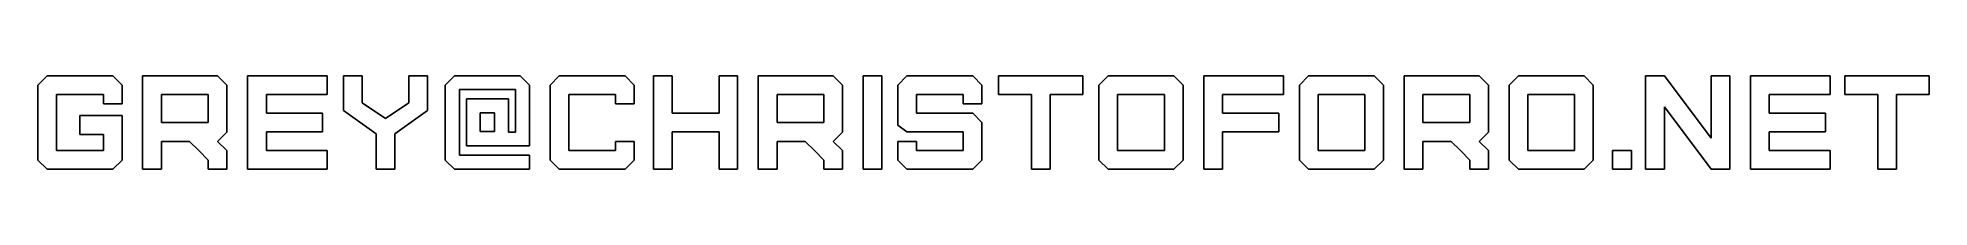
# Model space of a CAD drawing. Extents: x -10.1 to 10.1, y -0.5 to 0.5.
import ezdxf

# ---------------------------------------------------------------- set-up
doc = ezdxf.new("R2010")
doc.units = 0
doc.layers.add('F_SILKS', color=7, linetype='CONTINUOUS')

msp = doc.modelspace()

# ---------------------------------------------------------------- linework, layer by layer
at = {"layer": 'F_SILKS'}
for p, q in [((-9.985, 0.512), (-10.083, 0.41)), ((-10.083, 0.41), (-10.083, -0.39)), ((-9.285, 0.512), (-9.985, 0.512)), ((-9.187, 0.41), (-9.285, 0.512)), ((-9.187, 0.212), (-9.187, 0.41)), ((-8.169, 0.512), (-8.967, 0.512)), ((-8.967, 0.512), (-8.967, -0.488)), ((-8.07, 0.41), (-8.169, 0.512)), ((-8.07, -0.09), (-8.07, 0.41)), ((-7.002, 0.512), (-7.85, 0.512)), ((-7.85, 0.512), (-7.85, -0.488)), ((-7.002, 0.312), (-7.002, 0.512)), ((-6.63, 0.512), (-6.83, 0.512)), ((-6.83, 0.512), (-6.83, 0.139)), ((-6.63, 0.223), (-6.63, 0.512)), ((-5.933, 0.512), (-6.132, 0.512)), ((-6.132, 0.512), (-6.132, 0.223)), ((-5.933, 0.139), (-5.933, 0.512)), ((-5.647, 0.512), (-5.746, 0.41)), ((-5.746, 0.41), (-5.746, -0.39)), ((-4.948, 0.512), (-5.647, 0.512)), ((-4.849, 0.41), (-4.948, 0.512)), ((-4.849, -0.237), (-4.849, 0.41)), ((-4.531, 0.512), (-4.629, 0.41)), ((-4.629, 0.41), (-4.629, -0.39)), ((-3.831, 0.512), (-4.531, 0.512)), ((-3.733, 0.41), (-3.831, 0.512)), ((-3.733, 0.212), (-3.733, 0.41)), ((-3.328, 0.512), (-3.528, 0.512)), ((-3.528, 0.512), (-3.528, -0.488)), ((-3.328, 0.11), (-3.328, 0.512)), ((-2.632, 0.512), (-2.83, 0.512)), ((-2.83, 0.512), (-2.83, 0.11)), ((-2.632, -0.488), (-2.632, 0.512)), ((-1.614, 0.512), (-2.412, 0.512)), ((-2.412, 0.512), (-2.412, -0.488)), ((-1.515, 0.41), (-1.614, 0.512)), ((-1.515, -0.09), (-1.515, 0.41)), ((-1.095, 0.512), (-1.295, 0.512)), ((-1.295, 0.512), (-1.295, -0.488)), ((-1.095, -0.488), (-1.095, 0.512)), ((-0.829, 0.512), (-0.927, 0.41)), ((-0.927, 0.41), (-0.927, -0.018)), ((-0.129, 0.512), (-0.829, 0.512)), ((-0.03, 0.41), (-0.129, 0.512)), ((-0.03, 0.212), (-0.03, 0.41)), ((1.043, 0.512), (0.147, 0.512)), ((0.147, 0.512), (0.147, 0.312)), ((1.043, 0.312), (1.043, 0.512)), ((1.313, 0.512), (1.214, 0.41)), ((1.214, 0.41), (1.214, -0.39)), ((2.012, 0.512), (1.313, 0.512)), ((2.111, 0.41), (2.012, 0.512)), ((2.111, -0.39), (2.111, 0.41)), ((3.179, 0.512), (2.331, 0.512)), ((2.331, 0.512), (2.331, -0.488)), ((3.179, 0.312), (3.179, 0.512)), ((3.447, 0.512), (3.349, 0.41)), ((3.349, 0.41), (3.349, -0.39)), ((4.147, 0.512), (3.447, 0.512)), ((4.246, 0.41), (4.147, 0.512)), ((4.246, -0.39), (4.246, 0.41)), ((5.264, 0.512), (4.465, 0.512)), ((4.465, 0.512), (4.465, -0.488)), ((5.362, 0.41), (5.264, 0.512)), ((5.362, -0.09), (5.362, 0.41)), ((5.681, 0.512), (5.582, 0.41)), ((5.582, 0.41), (5.582, -0.39)), ((6.38, 0.512), (5.681, 0.512)), ((6.479, 0.41), (6.38, 0.512)), ((6.479, -0.39), (6.479, 0.41)), ((7.236, 0.512), (7.036, 0.512)), ((7.036, 0.512), (7.036, -0.488)), ((7.734, -0.154), (7.236, 0.512)), ((7.933, 0.512), (7.734, 0.512)), ((7.734, 0.512), (7.734, -0.154)), ((7.933, -0.488), (7.933, 0.512)), ((9.001, 0.512), (8.152, 0.512)), ((8.152, 0.512), (8.152, -0.488)), ((9.001, 0.312), (9.001, 0.512)), ((10.055, 0.512), (9.159, 0.512)), ((9.159, 0.512), (9.159, 0.312)), ((10.055, 0.312), (10.055, 0.512)), ((-9.883, -0.288), (-9.883, 0.312)), ((-9.883, 0.312), (-9.385, 0.312)), ((-9.385, 0.312), (-9.385, 0.212)), ((-9.385, 0.212), (-9.187, 0.212)), ((-8.767, 0.01), (-8.767, 0.312)), ((-8.767, 0.312), (-8.269, 0.312)), ((-8.269, 0.312), (-8.269, 0.01)), ((-7.65, 0.11), (-7.65, 0.312)), ((-7.65, 0.312), (-7.002, 0.312)), ((-6.383, 0.055), (-6.63, 0.223)), ((-6.132, 0.223), (-6.383, 0.055)), ((-5.595, -0.337), (-5.595, 0.363)), ((-5.595, 0.363), (-4.996, 0.363)), ((-5.072, 0.265), (-5.519, 0.265)), ((-5.519, 0.265), (-5.519, -0.237)), ((-5.072, -0.09), (-5.072, 0.265)), ((-4.996, 0.363), (-4.996, -0.09)), ((-4.43, -0.288), (-4.43, 0.312)), ((-4.43, 0.312), (-3.931, 0.312)), ((-3.931, 0.312), (-3.931, 0.212)), ((-3.931, 0.212), (-3.733, 0.212)), ((-2.212, 0.01), (-2.212, 0.312)), ((-2.212, 0.312), (-1.714, 0.312)), ((-1.714, 0.312), (-1.714, 0.01)), ((-0.727, 0.112), (-0.727, 0.312)), ((-0.727, 0.312), (-0.229, 0.312)), ((-0.229, 0.312), (-0.229, 0.212)), ((-0.229, 0.212), (-0.03, 0.212)), ((0.147, 0.312), (0.496, 0.312)), ((0.496, 0.312), (0.496, -0.488)), ((0.696, 0.312), (1.043, 0.312)), ((0.696, -0.488), (0.696, 0.312)), ((1.414, -0.288), (1.414, 0.312)), ((1.414, 0.312), (1.912, 0.312)), ((1.912, 0.312), (1.912, -0.288)), ((2.53, 0.11), (2.53, 0.312)), ((2.53, 0.312), (3.179, 0.312)), ((3.549, -0.288), (3.549, 0.312)), ((3.549, 0.312), (4.047, 0.312)), ((4.047, 0.312), (4.047, -0.288)), ((4.665, 0.01), (4.665, 0.312)), ((4.665, 0.312), (5.164, 0.312)), ((5.164, 0.312), (5.164, 0.01)), ((5.782, -0.288), (5.782, 0.312)), ((5.782, 0.312), (6.28, 0.312)), ((6.28, 0.312), (6.28, -0.288)), ((8.352, 0.11), (8.352, 0.312)), ((8.352, 0.312), (9.001, 0.312)), ((9.159, 0.312), (9.508, 0.312)), ((9.508, 0.312), (9.508, -0.488)), ((9.708, 0.312), (10.055, 0.312)), ((9.708, -0.488), (9.708, 0.312)), ((-9.187, 0.085), (-9.636, 0.085)), ((-9.636, 0.085), (-9.636, -0.115)), ((-9.187, -0.39), (-9.187, 0.085)), ((-8.269, 0.01), (-8.767, 0.01)), ((-7.052, 0.11), (-7.65, 0.11)), ((-7.052, -0.089), (-7.052, 0.11)), ((-6.83, 0.139), (-6.48, -0.111)), ((-6.281, -0.111), (-5.933, 0.139)), ((-5.372, -0.084), (-5.372, 0.114)), ((-5.372, 0.114), (-5.219, 0.114)), ((-5.219, 0.114), (-5.219, -0.084)), ((-2.83, 0.11), (-3.328, 0.11)), ((-1.714, 0.01), (-2.212, 0.01)), ((-0.129, 0.112), (-0.727, 0.112)), ((-0.03, 0.012), (-0.129, 0.112)), ((-0.03, -0.39), (-0.03, 0.012)), ((3.129, 0.11), (2.53, 0.11)), ((3.129, -0.089), (3.129, 0.11)), ((5.164, 0.01), (4.665, 0.01)), ((7.236, 0.179), (7.734, -0.488)), ((7.236, -0.488), (7.236, 0.179)), ((8.951, 0.11), (8.352, 0.11)), ((8.951, -0.089), (8.951, 0.11)), ((-9.636, -0.115), (-9.385, -0.115)), ((-9.385, -0.115), (-9.385, -0.288)), ((-8.767, -0.19), (-8.468, -0.19)), ((-8.767, -0.488), (-8.767, -0.19)), ((-8.468, -0.19), (-8.368, -0.288)), ((-8.169, -0.19), (-8.07, -0.09)), ((-8.07, -0.288), (-8.169, -0.19)), ((-7.65, -0.288), (-7.65, -0.089)), ((-7.65, -0.089), (-7.052, -0.089)), ((-6.48, -0.111), (-6.48, -0.488)), ((-6.281, -0.488), (-6.281, -0.111)), ((-5.219, -0.084), (-5.372, -0.084)), ((-4.996, -0.09), (-5.072, -0.09)), ((-3.733, -0.19), (-3.931, -0.19)), ((-3.931, -0.19), (-3.931, -0.288)), ((-3.733, -0.39), (-3.733, -0.19)), ((-3.328, -0.488), (-3.328, -0.089)), ((-3.328, -0.089), (-2.83, -0.089)), ((-2.83, -0.089), (-2.83, -0.488)), ((-2.212, -0.19), (-1.913, -0.19)), ((-2.212, -0.488), (-2.212, -0.19)), ((-1.913, -0.19), (-1.813, -0.288)), ((-1.614, -0.19), (-1.515, -0.09)), ((-1.515, -0.288), (-1.614, -0.19)), ((-0.927, -0.018), (-0.829, -0.089)), ((-0.727, -0.19), (-0.927, -0.19)), ((-0.927, -0.19), (-0.927, -0.39)), ((-0.829, -0.089), (-0.229, -0.089)), ((-0.727, -0.288), (-0.727, -0.19)), ((-0.229, -0.089), (-0.229, -0.288)), ((2.53, -0.089), (3.129, -0.089)), ((2.53, -0.488), (2.53, -0.089)), ((4.665, -0.19), (4.964, -0.19)), ((4.665, -0.488), (4.665, -0.19)), ((4.964, -0.19), (5.064, -0.288)), ((5.264, -0.19), (5.362, -0.09)), ((5.362, -0.288), (5.264, -0.19)), ((8.352, -0.288), (8.352, -0.089)), ((8.352, -0.089), (8.951, -0.089)), ((-10.083, -0.39), (-9.985, -0.488)), ((-9.385, -0.288), (-9.883, -0.288)), ((-9.285, -0.488), (-9.187, -0.39)), ((-8.368, -0.288), (-8.269, -0.39)), ((-8.269, -0.39), (-8.269, -0.488)), ((-8.07, -0.488), (-8.07, -0.288)), ((-7.002, -0.288), (-7.65, -0.288)), ((-7.002, -0.488), (-7.002, -0.288)), ((-5.746, -0.39), (-5.647, -0.488)), ((-4.849, -0.337), (-5.595, -0.337)), ((-5.519, -0.237), (-4.849, -0.237)), ((-4.849, -0.488), (-4.849, -0.337)), ((-4.629, -0.39), (-4.531, -0.488)), ((-3.931, -0.288), (-4.43, -0.288)), ((-3.831, -0.488), (-3.733, -0.39)), ((-1.813, -0.288), (-1.714, -0.39)), ((-1.714, -0.39), (-1.714, -0.488)), ((-1.515, -0.488), (-1.515, -0.288)), ((-0.927, -0.39), (-0.829, -0.488)), ((-0.229, -0.288), (-0.727, -0.288)), ((-0.129, -0.488), (-0.03, -0.39)), ((1.214, -0.39), (1.313, -0.488)), ((1.912, -0.288), (1.414, -0.288)), ((2.012, -0.488), (2.111, -0.39)), ((3.349, -0.39), (3.447, -0.488)), ((4.047, -0.288), (3.549, -0.288)), ((4.147, -0.488), (4.246, -0.39)), ((5.064, -0.288), (5.164, -0.39)), ((5.164, -0.39), (5.164, -0.488)), ((5.362, -0.488), (5.362, -0.288)), ((5.582, -0.39), (5.681, -0.488)), ((6.28, -0.288), (5.782, -0.288)), ((6.38, -0.488), (6.479, -0.39)), ((6.884, -0.288), (6.684, -0.288)), ((6.684, -0.288), (6.684, -0.488)), ((6.884, -0.488), (6.884, -0.288)), ((9.001, -0.288), (8.352, -0.288)), ((9.001, -0.488), (9.001, -0.288)), ((-9.985, -0.488), (-9.285, -0.488)), ((-8.967, -0.488), (-8.767, -0.488)), ((-8.269, -0.488), (-8.07, -0.488)), ((-7.85, -0.488), (-7.002, -0.488)), ((-6.48, -0.488), (-6.281, -0.488)), ((-5.647, -0.488), (-4.849, -0.488)), ((-4.531, -0.488), (-3.831, -0.488)), ((-3.528, -0.488), (-3.328, -0.488)), ((-2.83, -0.488), (-2.632, -0.488)), ((-2.412, -0.488), (-2.212, -0.488)), ((-1.714, -0.488), (-1.515, -0.488)), ((-1.295, -0.488), (-1.095, -0.488)), ((-0.829, -0.488), (-0.129, -0.488)), ((0.496, -0.488), (0.696, -0.488)), ((1.313, -0.488), (2.012, -0.488)), ((2.331, -0.488), (2.53, -0.488)), ((3.447, -0.488), (4.147, -0.488)), ((4.465, -0.488), (4.665, -0.488)), ((5.164, -0.488), (5.362, -0.488)), ((5.681, -0.488), (6.38, -0.488)), ((6.684, -0.488), (6.884, -0.488)), ((7.036, -0.488), (7.236, -0.488)), ((7.734, -0.488), (7.933, -0.488)), ((8.152, -0.488), (9.001, -0.488)), ((9.508, -0.488), (9.708, -0.488))]:
    msp.add_line(p, q, dxfattribs=at)

doc.saveas('drawing.dxf')
